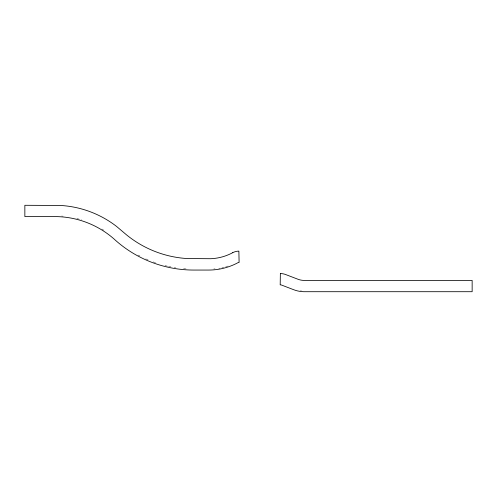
<?xml version="1.0" encoding="UTF-8"?>
<svg xmlns="http://www.w3.org/2000/svg" width="497" height="497" viewBox="0 0 497 497"><rect width="100%" height="100%" fill="white"/><g stroke="black" fill="none" stroke-linecap="round" stroke-linejoin="round"><path stroke-width="0.37" stroke-dasharray="2.48 1.86" d="M228.117 266.019L224.445 267.125M221.96 267.734L223.83 267.299M218.829 268.355L220.084 268.119M213.76 268.995L215.027 268.865M61.603 216.04L63.15 216.176M183.579 268.709L186.474 268.983M300.511 290.602L301.337 290.702M174.217 267.516L175.652 267.746M164.967 265.615L167.806 266.243M168.514 266.398L172.061 267.181M76.905 218.531L81.39 219.767M153.188 261.9L155.928 262.876M145.795 258.887L149.131 260.316M137.967 255.048L139.912 256.03M101.854 229.005L104.469 230.676"/><path stroke-width="0.75" d="M280.364 273.555L280.19 284.843A4.405 4.405 0 0 1 281.768 285.141L293.752 289.739A29.801 29.801 0 0 0 303.822 291.708L472.15 291.708L472.15 280.42L303.518 280.401A18.507 18.507 0 0 1 298.299 279.376L285.365 274.431A15.699 15.699 0 0 0 280.668 273.561L280.364 273.555M232.782 252.65L231.155 253.495A50.744 50.744 0 0 1 210.771 258.713L187.127 258.552A106.482 106.482 0 0 1 126.48 234.826L116.565 226.433A101.282 101.282 0 0 0 60.684 205.466L24.85 205.292L24.85 216.58L54.627 216.58A89.982 89.982 0 0 1 113.819 238.79A117.783 117.783 0 0 0 193.737 270.057L208.653 270.057A62.038 62.038 0 0 0 236.168 263.621L237.901 262.714A2.597 2.597 0 0 1 239.1 262.422L238.877 251.134L238.541 251.14A13.891 13.891 0 0 0 235.795 251.525L235.261 251.668A13.891 13.891 0 0 0 233.18 252.451L232.782 252.65"/></g></svg>
